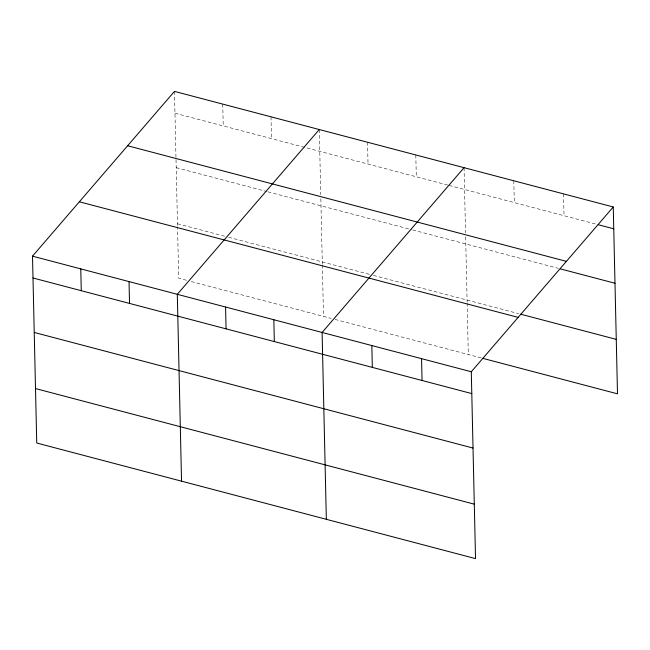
<?xml version="1.0" encoding="UTF-8"?>
<svg xmlns="http://www.w3.org/2000/svg" width="650" height="650" viewBox="0 0 650 650"><rect width="100%" height="100%" fill="white"/><g stroke="black" fill="none" stroke-linecap="round" stroke-linejoin="round"><path stroke-width="0.49" stroke-dasharray="3.25 2.44" d="M174.964 113.206L448.159 185.177M449.118 185.429L596.204 224.177M176.199 167.668L266.939 191.571M267.906 191.823L411.743 229.718M412.709 229.97L558.439 268.369M177.474 223.779L225.737 236.494M228.637 237.258L370.541 274.641M373.441 275.405L518.757 313.69M186.428 280.272L178.709 278.241L177.539 226.801M191.263 281.539L331.232 318.419M335.091 319.434L481.959 358.126M563.534 193.879L564.021 215.703M513.801 180.773L514.296 202.605M464.067 167.676L465.546 232.871M465.644 236.901L467.122 302.088M467.147 303.095L468.309 354.534M415.805 154.96L416.301 176.784M367.534 142.244L368.03 164.068M319.272 129.529L320.751 194.716M320.84 198.754L322.319 263.941M322.343 264.948L323.513 316.387M271.001 116.813L271.497 138.637M222.739 104.097L223.234 125.921M174.468 91.382L175.996 158.592M176.02 159.599L177.523 225.794"/><path stroke-width="0.97" d="M613.259 206.976L471.291 371.759L475.532 558.618L36.741 443.024L32.5 256.165L174.468 91.382L613.259 206.976L617.5 393.835L482.934 358.386M319.272 129.529L177.304 294.312L181.545 481.171M464.067 167.676L322.099 332.459L326.341 519.317M598.154 224.697L613.754 228.808M127.619 145.754L566.41 261.357M560.389 268.881L614.989 283.262M520.707 314.202L616.265 339.373M79.349 201.784L518.139 317.387M32.5 256.165L471.291 371.759M32.996 277.989L471.786 393.591M34.231 332.451L473.021 448.053M35.506 388.562L474.297 504.164M421.558 358.662L422.053 380.486M371.832 345.564L372.328 367.388M273.837 319.743L274.332 341.567M225.566 307.027L226.062 328.851M129.033 281.596L129.529 303.42M80.771 268.881L81.266 290.704"/></g></svg>
